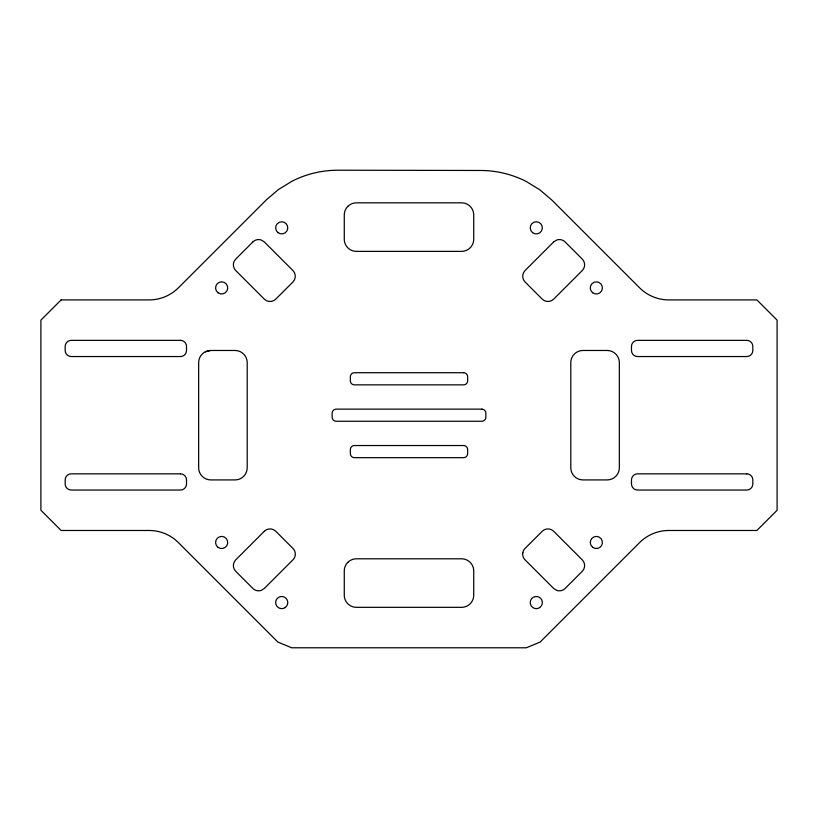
<?xml version="1.0" encoding="UTF-8"?>
<svg xmlns="http://www.w3.org/2000/svg" width="818" height="818" viewBox="0 0 818 818"><rect width="100%" height="100%" fill="white"/><g stroke="black" fill="none" stroke-linecap="round" stroke-linejoin="round"><path stroke-width="1.23" d="M205.287 351.801L210.788 350.472L235.063 350.472A12.137 12.137 0 0 1 247.2 362.609L247.2 467.784A12.137 12.137 0 0 1 235.063 479.921L210.788 479.921A12.137 12.137 0 0 1 198.662 467.784L198.662 362.609A12.137 12.137 0 0 1 210.788 350.472M522.804 552.876L522.702 554.144A8.088 8.088 0 0 0 525.074 559.86L553.674 588.469L556.894 590.443A8.088 8.088 0 0 0 565.115 588.469L582.273 571.301A8.088 8.088 0 0 0 582.273 559.86L553.674 531.26A8.088 8.088 0 0 0 542.232 531.26L525.074 548.418A8.088 8.088 0 0 0 522.804 552.876M347.834 206.381L346.597 207.833A12.137 12.137 0 0 0 344.276 214.97L344.276 239.234A12.137 12.137 0 0 0 346.597 246.371L347.834 247.813A12.137 12.137 0 0 0 356.413 251.371L461.587 251.371A12.137 12.137 0 0 0 470.166 247.813L471.403 246.371A12.137 12.137 0 0 0 473.724 239.234L473.724 214.97A12.137 12.137 0 0 0 471.403 207.833L470.166 206.381A12.137 12.137 0 0 0 461.587 202.833L356.413 202.833A12.137 12.137 0 0 0 347.834 206.381M347.834 562.355L346.597 563.796A12.137 12.137 0 0 0 344.276 570.933L344.276 595.197A12.137 12.137 0 0 0 346.597 602.334L347.834 603.786A12.137 12.137 0 0 0 356.413 607.334L461.587 607.334A12.137 12.137 0 0 0 470.166 603.786L471.403 602.334A12.137 12.137 0 0 0 473.724 595.197L473.724 570.933A12.137 12.137 0 0 0 471.403 563.796L470.166 562.355A12.137 12.137 0 0 0 461.587 558.796L356.413 558.796A12.137 12.137 0 0 0 347.834 562.355M61.125 299.909L40.9 320.135L40.9 510.258L61.125 530.483L149.541 530.483C160.164 530.555 170.584 534.87 178.14 542.324L277.885 642.069L291.689 647.784L526.311 647.784L540.115 642.069L639.86 542.324C647.416 534.87 657.836 530.555 668.459 530.483L756.875 530.483L777.1 510.258L777.1 320.135L756.875 299.909L668.459 299.909C657.836 299.838 647.416 295.523 639.86 288.069L551.884 200.093L539.819 189.786L526.281 181.494A101.125 101.125 0 0 0 480.37 170.471L338.253 170.216A101.125 101.125 0 0 0 292.108 181.167L278.509 189.479L266.382 199.827L178.14 288.069C170.584 295.523 160.164 299.838 149.541 299.909L61.125 299.909M252.885 241.923L235.727 259.091A8.088 8.088 0 0 0 235.727 270.533L264.326 299.132A8.088 8.088 0 0 0 275.768 299.132L292.926 281.975A8.088 8.088 0 0 0 292.926 270.533L264.326 241.923L261.106 239.95A8.088 8.088 0 0 0 252.885 241.923M264.326 531.26L235.727 559.86A8.088 8.088 0 0 0 235.727 571.301L252.885 588.469A8.088 8.088 0 0 0 261.106 590.443L264.326 588.469L292.926 559.86A8.088 8.088 0 0 0 295.298 554.144L295.196 552.876A8.088 8.088 0 0 0 292.926 548.418L275.768 531.26A8.088 8.088 0 0 0 264.326 531.26M553.674 241.923L525.074 270.533A8.088 8.088 0 0 0 525.074 281.975L542.232 299.132A8.088 8.088 0 0 0 553.674 299.132L582.273 270.533A8.088 8.088 0 0 0 582.273 259.091L565.115 241.923A8.088 8.088 0 0 0 556.894 239.95L553.674 241.923M285.114 607.57L284.214 608.071A6.063 6.063 0 0 1 279.214 608.071L278.325 607.57A6.063 6.063 0 0 1 277.159 598.541A6.063 6.063 0 0 1 286.269 598.541A6.063 6.063 0 0 1 285.114 607.57M539.675 607.57L538.786 608.071A6.063 6.063 0 0 1 533.786 608.071L532.886 607.57A6.063 6.063 0 0 1 531.731 598.541A6.063 6.063 0 0 1 540.841 598.541A6.063 6.063 0 0 1 539.675 607.57M180.451 340.36L71.238 340.36A6.063 6.063 0 0 0 65.174 346.433L65.174 350.472A6.063 6.063 0 0 0 71.238 356.546L180.451 356.546A6.063 6.063 0 0 0 186.524 350.472L186.524 346.433A6.063 6.063 0 0 0 180.451 340.36M746.762 340.36L637.549 340.36A6.063 6.063 0 0 0 631.476 346.433L631.476 350.472A6.063 6.063 0 0 0 637.549 356.546L746.762 356.546A6.063 6.063 0 0 0 752.826 350.472L752.826 346.433A6.063 6.063 0 0 0 746.762 340.36M607.212 350.472L582.937 350.472A12.137 12.137 0 0 0 570.8 362.609L570.8 467.784A12.137 12.137 0 0 0 582.937 479.921L607.212 479.921A12.137 12.137 0 0 0 619.338 467.784L619.338 362.609A12.137 12.137 0 0 0 607.212 350.472M463.612 372.722L354.388 372.722A4.049 4.049 0 0 0 350.349 376.771L350.349 380.81A4.049 4.049 0 0 0 354.388 384.859L463.612 384.859A4.049 4.049 0 0 0 467.651 380.81L467.651 376.771A4.049 4.049 0 0 0 463.612 372.722M481.812 409.133L336.188 409.133A4.049 4.049 0 0 0 332.149 413.172L332.149 417.221A4.049 4.049 0 0 0 336.188 421.26L481.812 421.26A4.049 4.049 0 0 0 485.851 417.221L485.851 413.172A4.049 4.049 0 0 0 481.812 409.133M463.612 445.534L354.388 445.534A4.049 4.049 0 0 0 350.349 449.583L350.349 453.622A4.049 4.049 0 0 0 354.388 457.671L463.612 457.671A4.049 4.049 0 0 0 467.651 453.622L467.651 449.583A4.049 4.049 0 0 0 463.612 445.534M180.451 473.847L71.238 473.847A6.063 6.063 0 0 0 65.174 479.921L65.174 483.959A6.063 6.063 0 0 0 71.238 490.033L180.451 490.033A6.063 6.063 0 0 0 186.524 483.959L186.524 479.921A6.063 6.063 0 0 0 180.451 473.847M746.762 473.847L637.549 473.847A6.063 6.063 0 0 0 631.476 479.921L631.476 483.959A6.063 6.063 0 0 0 637.549 490.033L746.762 490.033A6.063 6.063 0 0 0 752.826 483.959L752.826 479.921A6.063 6.063 0 0 0 746.762 473.847M592.672 292.742A6.063 6.063 0 0 0 602.365 288.682A6.063 6.063 0 0 0 594.011 282.312A6.063 6.063 0 0 0 592.672 292.742M532.61 232.67A6.063 6.063 0 0 0 542.303 228.621A6.063 6.063 0 0 0 533.939 222.251A6.063 6.063 0 0 0 532.61 232.67M278.038 232.67A6.063 6.063 0 0 0 287.731 228.621A6.063 6.063 0 0 0 279.378 222.251A6.063 6.063 0 0 0 278.038 232.67M217.977 292.742A6.063 6.063 0 0 0 227.67 288.682A6.063 6.063 0 0 0 219.306 282.312A6.063 6.063 0 0 0 217.977 292.742M592.672 547.303A6.063 6.063 0 0 0 602.365 543.254A6.063 6.063 0 0 0 594.011 536.884A6.063 6.063 0 0 0 592.672 547.303M217.977 547.303A6.063 6.063 0 0 0 227.67 543.254A6.063 6.063 0 0 0 219.306 536.884A6.063 6.063 0 0 0 217.977 547.303"/></g></svg>
